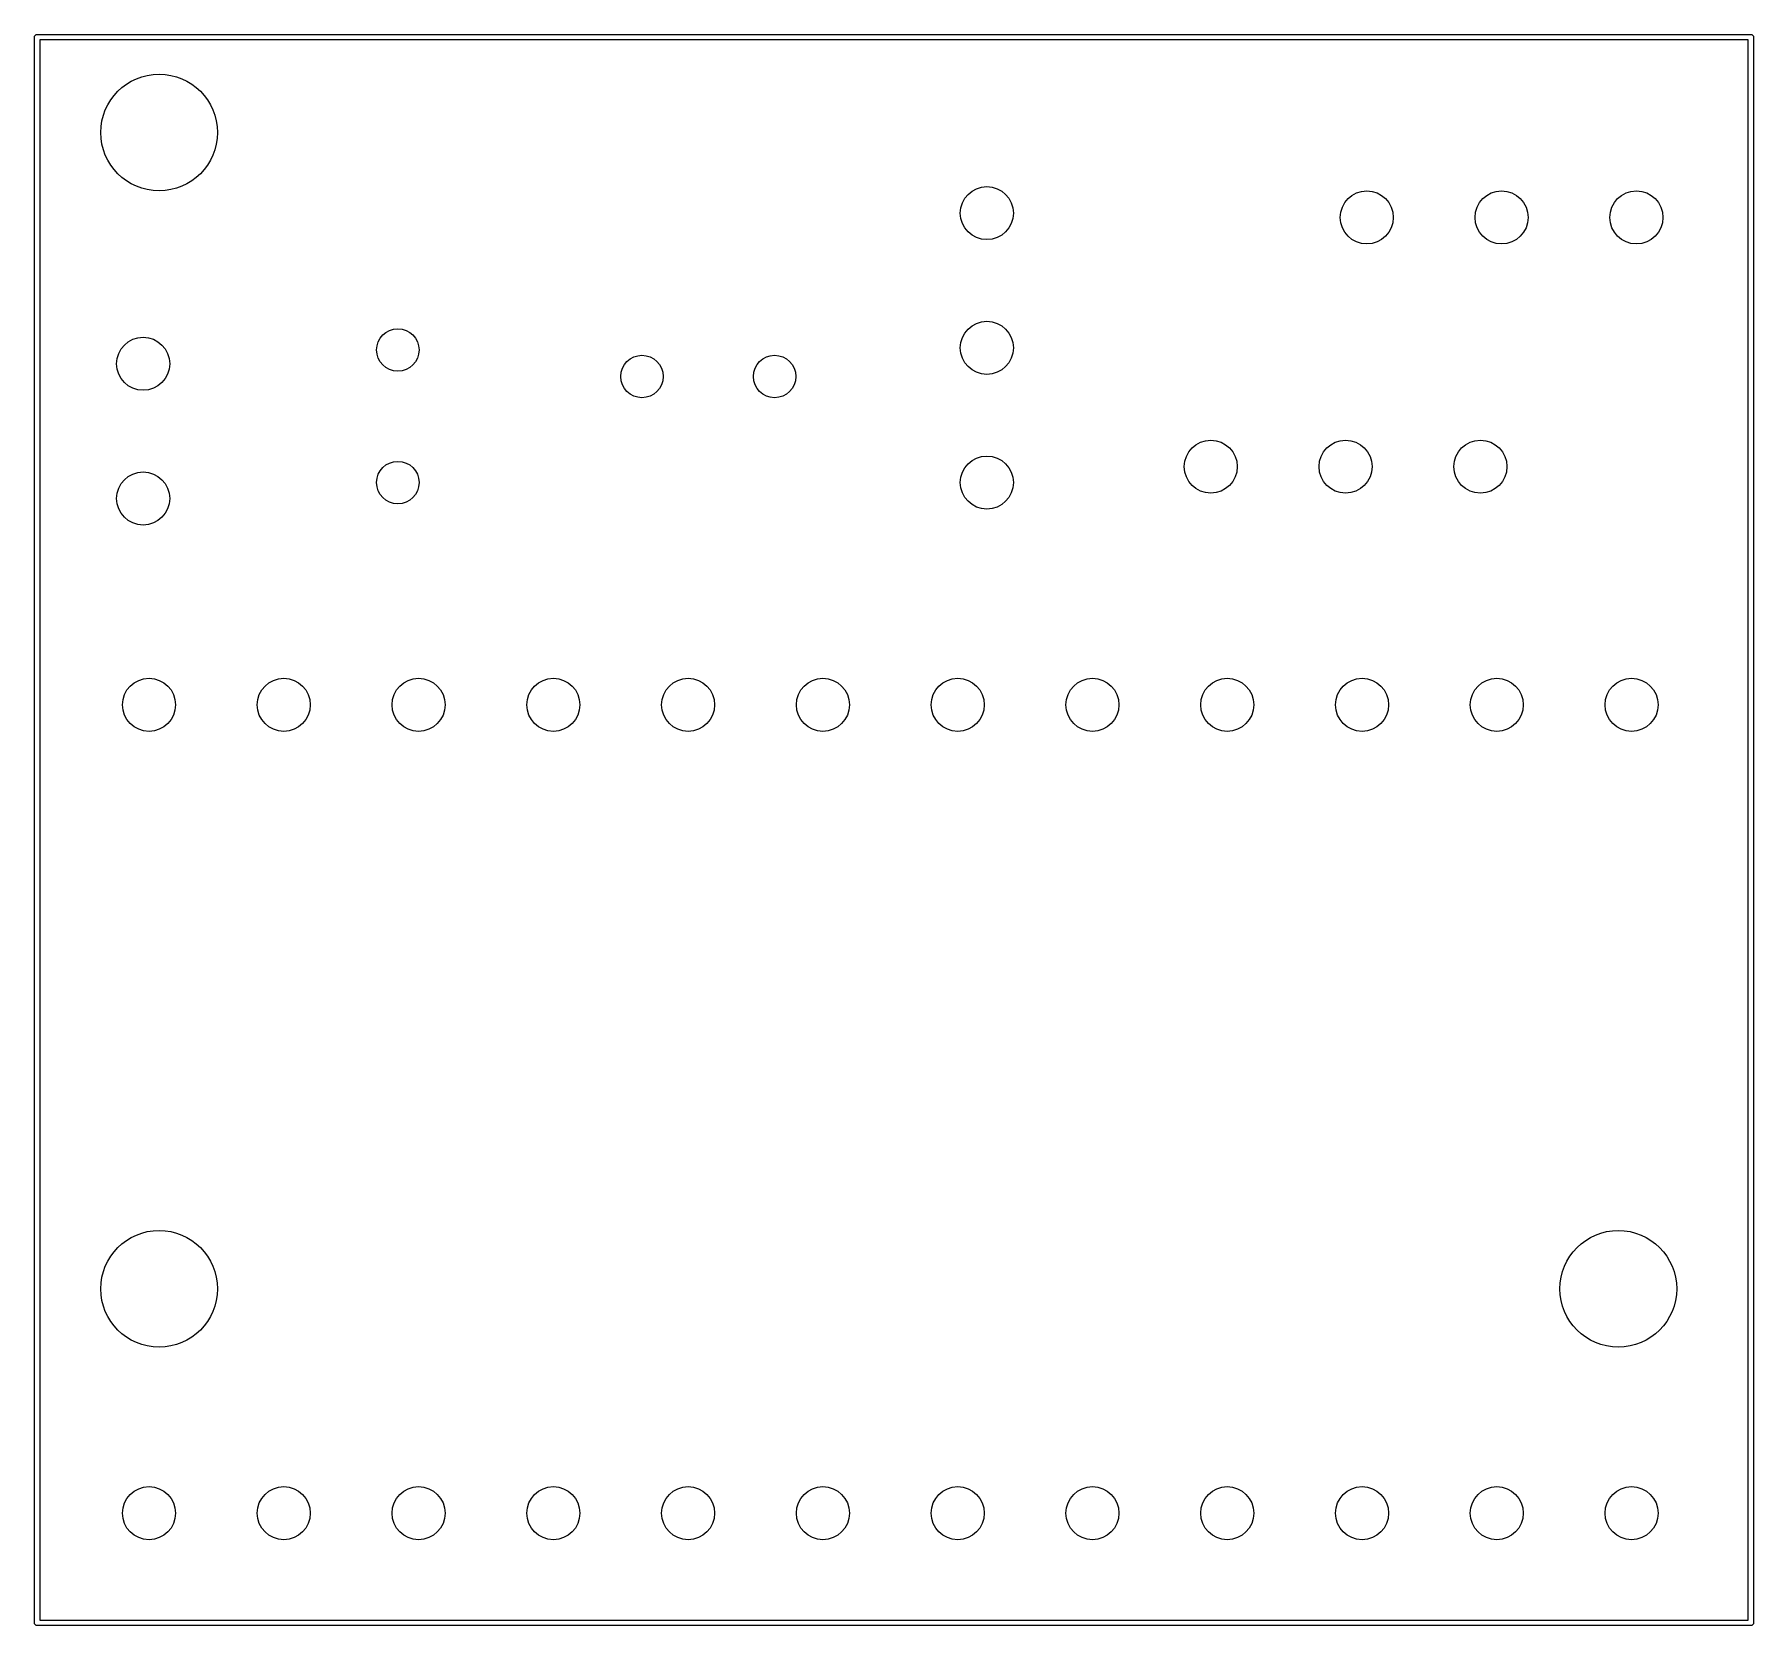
# Model space of a CAD drawing. Header units: millimetres. Extents: x 101.6 to 134, y -100.8 to -70.8.
import ezdxf

# ---------------------------------------------------------------- set-up
doc = ezdxf.new("R2010")
doc.units = ezdxf.units.MM
doc.layers.add('Edge.Cuts', color=254, linetype='CONTINUOUS', true_color=0xd0d2cd)

msp = doc.modelspace()

# ---------------------------------------------------------------- linework, layer by layer
at = {"layer": 'Edge.Cuts', "linetype": 'CONTINUOUS'}
for p, q in [((101.65, -70.9), (101.653806, -70.880866)), ((101.65, -100.8), (101.65, -70.9)), ((101.653806, -70.880866), (101.680866, -70.853806)), ((101.680866, -70.853806), (101.7, -70.85)), ((101.7, -70.85), (134, -70.85)), ((101.75, -70.95), (101.75, -100.75)), ((133.95, -70.95), (101.75, -70.95)), ((133.95, -100.75), (133.95, -70.95)), ((134, -70.85), (134.019134, -70.853806)), ((134.019134, -70.853806), (134.046194, -70.880866)), ((134.046194, -70.880866), (134.05, -70.9)), ((134.05, -70.9), (134.05, -100.8)), ((101.75, -100.75), (133.95, -100.75)), ((101.653806, -100.819134), (101.65, -100.8)), ((101.680866, -100.846194), (101.653806, -100.819134)), ((101.7, -100.85), (101.680866, -100.846194)), ((134, -100.85), (101.7, -100.85)), ((134.019134, -100.846194), (134, -100.85)), ((134.046194, -100.819134), (134.019134, -100.846194)), ((134.05, -100.8), (134.046194, -100.819134))]:
    msp.add_line(p, q, dxfattribs=at)
at = {"layer": 'Edge.Cuts'}
for centre, radius in [((104, -72.7), 1.1), ((104, -72.7), 1.099999), ((119.6, -74.22), 0.5), ((119.6, -74.22), 0.5), ((126.76, -74.3), 0.5), ((126.76, -74.3), 0.5), ((129.3, -74.3), 0.5), ((129.3, -74.3), 0.5), ((131.84, -74.3), 0.5), ((131.84, -74.3), 0.5), ((108.5, -76.8), 0.4), ((108.5, -76.8), 0.4), ((119.6, -76.76), 0.5), ((119.6, -76.76), 0.5), ((103.7, -77.06), 0.5), ((103.7, -77.06), 0.5), ((113.1, -77.3), 0.4), ((113.1, -77.3), 0.4), ((115.6, -77.3), 0.4), ((115.6, -77.3), 0.4), ((123.82, -79), 0.5), ((123.82, -79), 0.5), ((126.36, -79), 0.5), ((126.36, -79), 0.5), ((128.9, -79), 0.5), ((128.9, -79), 0.5), ((108.5, -79.3), 0.4), ((108.5, -79.3), 0.4), ((119.6, -79.3), 0.5), ((119.6, -79.3), 0.5), ((103.7, -79.6), 0.5), ((103.7, -79.6), 0.5), ((103.81, -83.49), 0.5), ((103.81, -83.49), 0.5), ((106.35, -83.49), 0.5), ((106.35, -83.49), 0.5), ((108.89, -83.49), 0.5), ((108.89, -83.49), 0.5), ((111.43, -83.49), 0.5), ((111.43, -83.49), 0.5), ((113.97, -83.49), 0.5), ((113.97, -83.49), 0.5), ((116.51, -83.49), 0.5), ((116.51, -83.49), 0.5), ((119.05, -83.49), 0.5), ((119.05, -83.49), 0.5), ((121.59, -83.49), 0.5), ((121.59, -83.49), 0.5), ((124.13, -83.49), 0.5), ((124.13, -83.49), 0.5), ((126.67, -83.49), 0.5), ((126.67, -83.49), 0.5), ((129.21, -83.49), 0.5), ((129.21, -83.49), 0.5), ((131.75, -83.49), 0.5), ((131.75, -83.49), 0.5), ((104, -94.5), 1.1), ((104, -94.5), 1.099999), ((131.5, -94.5), 1.1), ((131.5, -94.5), 1.099999), ((103.81, -98.73), 0.5), ((103.81, -98.73), 0.5), ((106.35, -98.73), 0.5), ((106.35, -98.73), 0.5), ((108.89, -98.73), 0.5), ((108.89, -98.73), 0.5), ((111.43, -98.73), 0.5), ((111.43, -98.73), 0.5), ((113.97, -98.73), 0.5), ((113.97, -98.73), 0.5), ((116.51, -98.73), 0.5), ((116.51, -98.73), 0.5), ((119.05, -98.73), 0.5), ((119.05, -98.73), 0.5), ((121.59, -98.73), 0.5), ((121.59, -98.73), 0.5), ((124.13, -98.73), 0.5), ((124.13, -98.73), 0.5), ((126.67, -98.73), 0.5), ((126.67, -98.73), 0.5), ((129.21, -98.73), 0.5), ((129.21, -98.73), 0.5), ((131.75, -98.73), 0.5), ((131.75, -98.73), 0.5)]:
    msp.add_circle(centre, radius, dxfattribs=at)

doc.saveas('drawing.dxf')
